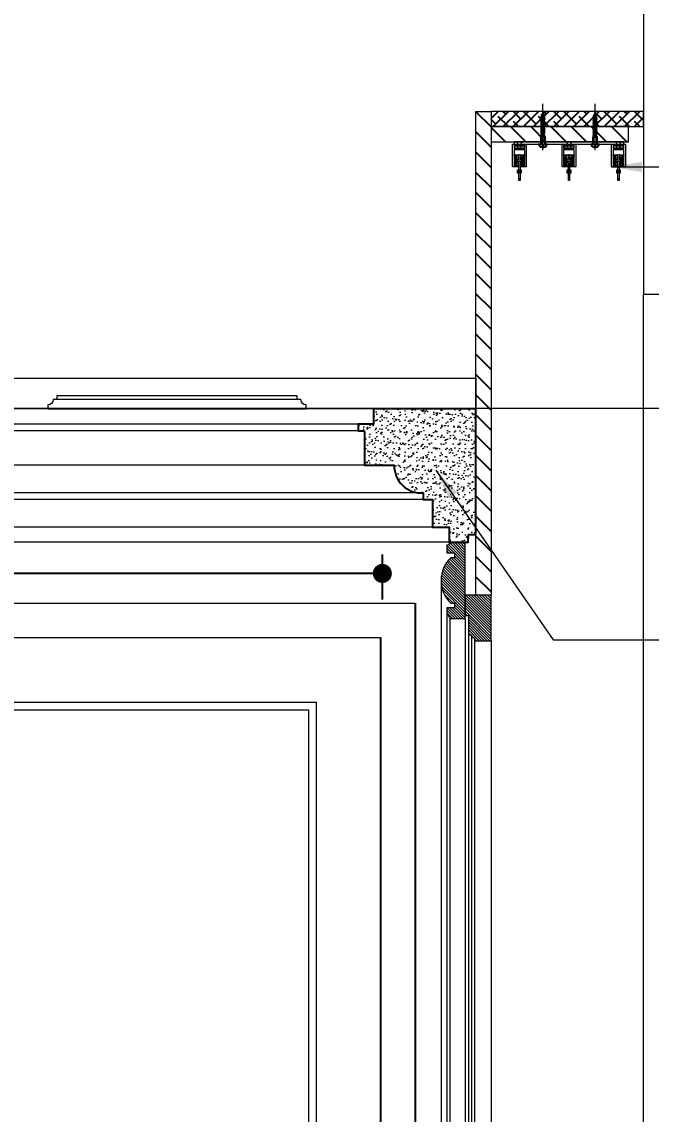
# Model space of a CAD drawing. Header units: millimetres. Extents: x -10942 to 92711, y -16583 to 30009.
# Drawn here: x 66061 to 66887, y 21237 to 22670 of the extents above; entities that cross this region are included whole.
import ezdxf

# ---------------------------------------------------------------- set-up
doc = ezdxf.new("R2010")
doc.units = ezdxf.units.MM
doc.header["$LTSCALE"] = 1000
doc.header["$MEASUREMENT"] = 0
doc.linetypes.add('DASHED', pattern=[0.75, 0.5, -0.25])
doc.linetypes.add('HIDDEN', pattern=[0.375, 0.25, -0.125])
for name, color, linetype in [('8', 8, 'Continuous'), ('A-Hidden', 8, 'HIDDEN'), ('Calliper Gypsum  Elevation', 31, 'Continuous'), ('Calliper gypsum molding plan', 31, 'Continuous'), ('WOOD 01', 34, 'Continuous'), ('WOOD 02', 32, 'Continuous')]:
    doc.layers.add(name, color=color, linetype=linetype)
for name, color, linetype, lineweight in [('A-RNDR-PLST', 1, 'Continuous', 9), ('GRC', 41, 'Continuous', 0), ('ID-NOTES', 3, 'Continuous', 0), ('WOOD HATCH', 32, 'Continuous', 5)]:
    doc.layers.add(name, color=color, linetype=linetype, lineweight=lineweight)
doc.styles.get("Standard").update_dxf_attribs({"font": 'arial.ttf'})
doc.styles.add('ZZ-Dim All', font='romans.shx', dxfattribs={"width": 0.8})
doc.dimstyles.new('chester 25', dxfattribs={"dimscale": 0.25, "dimtxt": 150, "dimasz": 100, "dimexe": 100, "dimexo": 20, "dimgap": 40, "dimtad": 0, "dimdec": 0, "dimzin": 0, "dimdsep": 46, "dimtxsty": 'Standard', "dimblk": 'DOT', "dimcen": 100, "dimclrd": 1, "dimclre": 1, "dimclrt": 3, "dimadec": 0, "dimazin": 0, "dimtfac": 1, "dimtdec": 0, "dimtofl": 0, "dimtmove": 0, "dimatfit": 3, "dimfxl": 1, "dimtolj": 1, "dimtzin": 0, "dimlwd": -1, "dimarcsym": 0})
doc.dimstyles.new('DIM 0200', dxfattribs={"dimscale": 200, "dimtxt": 1, "dimasz": 0.8, "dimexe": 0.5, "dimexo": 1, "dimgap": 0.4, "dimtad": 1, "dimdec": 0, "dimrnd": 10, "dimdsep": 46, "dimtxsty": 'ZZ-Dim All', "dimblk1": 'ARCHTICK', "dimblk2": 'ARCHTICK', "dimsah": 1, "dimcen": 1, "dimdle": 0.5, "dimclrd": 256, "dimclre": 256, "dimclrt": 256, "dimadec": 0, "dimazin": 2, "dimtfac": 1, "dimtdec": 0, "dimtix": 1, "dimtmove": 2, "dimatfit": 2, "dimfxl": 1, "dimfxlon": 1, "dimtolj": 1, "dimtzin": 0, "dimlwd": -1, "dimlwe": -1, "dimarcsym": 0})

# ---------------------------------------------------------------- blocks, each defined once
blk = doc.blocks.new('curtain box 21')
at = {"lineweight": 0}
for p, q in [((3862.1, 3149.7), (3856.5, 3152.3)), ((3924.7, 3149.7), (3930.3, 3152.3)), ((3830.7, 3103.8), (3826, 3103.8)), ((3830.7, 3102.6), (3826, 3102.6)), ((3830.7, 3101.5), (3826, 3101.5)), ((3895.7, 3103.8), (3891, 3103.8)), ((3895.7, 3102.6), (3891, 3102.6)), ((3895.7, 3101.5), (3891, 3101.5)), ((3960.7, 3103.8), (3956, 3103.8)), ((3960.7, 3102.6), (3956, 3102.6)), ((3960.7, 3101.5), (3956, 3101.5))]:
    blk.add_line(p, q, dxfattribs=at)
at = {"color": 1, "lineweight": 0}
for p, q in [((3823.5, 3122.3), (3823.5, 3110.7)), ((3824.5, 3122.3), (3824.5, 3110.7)), ((3832.3, 3122.3), (3832.3, 3110.7)), ((3833.2, 3122.3), (3833.2, 3110.7)), ((3888.5, 3122.3), (3888.5, 3110.7)), ((3889.5, 3122.3), (3889.5, 3110.7)), ((3897.3, 3122.3), (3897.3, 3110.7)), ((3898.2, 3122.3), (3898.2, 3110.7)), ((3953.5, 3122.3), (3953.5, 3110.7)), ((3954.5, 3122.3), (3954.5, 3110.7)), ((3962.3, 3122.3), (3962.3, 3110.7)), ((3963.2, 3122.3), (3963.2, 3110.7))]:
    blk.add_line(p, q, dxfattribs=at)
at = {"color": 4, "lineweight": 0}
for points in [[(3859.2, 3130.5), (3859.2, 3191.5)], [(3927.6, 3130.5), (3927.6, 3191.5)]]:
    blk.add_lwpolyline(points, dxfattribs=at)
at = {"color": 1, "lineweight": 0}
for points in [[(3835.4, 3131), (3821.4, 3131), (3821.4, 3110.7), (3826.4, 3110.7, -1), (3826.4, 3108.7), (3820.4, 3108.7, -0.414214), (3819.4, 3109.7), (3819.4, 3138.7), (3823.4, 3138.7), (3823.4, 3136.7), (3821.4, 3136.7), (3821.4, 3133), (3835.4, 3133), (3835.4, 3136.7), (3833.4, 3136.7), (3833.4, 3138.7), (3837.4, 3138.7), (3837.4, 3109.7, -0.414214), (3836.4, 3108.7), (3830.4, 3108.7, -1), (3830.4, 3110.7), (3835.4, 3110.7)], [(3900.4, 3131), (3886.4, 3131), (3886.4, 3110.7), (3891.4, 3110.7, -1), (3891.4, 3108.7), (3885.4, 3108.7, -0.414214), (3884.4, 3109.7), (3884.4, 3138.7), (3888.4, 3138.7), (3888.4, 3136.7), (3886.4, 3136.7), (3886.4, 3133), (3900.4, 3133), (3900.4, 3136.7), (3898.4, 3136.7), (3898.4, 3138.7), (3902.4, 3138.7), (3902.4, 3109.7, -0.414214), (3901.4, 3108.7), (3895.4, 3108.7, -1), (3895.4, 3110.7), (3900.4, 3110.7)], [(3965.4, 3131), (3951.4, 3131), (3951.4, 3110.7), (3956.4, 3110.7, -1), (3956.4, 3108.7), (3950.4, 3108.7, -0.414214), (3949.4, 3109.7), (3949.4, 3138.7), (3953.4, 3138.7), (3953.4, 3136.7), (3951.4, 3136.7), (3951.4, 3133), (3965.4, 3133), (3965.4, 3136.7), (3963.4, 3136.7), (3963.4, 3138.7), (3967.4, 3138.7), (3967.4, 3109.7, -0.414214), (3966.4, 3108.7), (3960.4, 3108.7, -1), (3960.4, 3110.7), (3965.4, 3110.7)], [(3824.5, 3122.3), (3823.5, 3122.3, 0.414214), (3822.5, 3121.3), (3822.5, 3111.7, 0.414214), (3823.5, 3110.7), (3824.5, 3110.7, 0.414214), (3825.5, 3111.7), (3825.5, 3121.3, 0.414214)], [(3832.3, 3122.3), (3833.2, 3122.3, -0.414214), (3834.2, 3121.3), (3834.2, 3111.7, -0.414214), (3833.2, 3110.7), (3832.3, 3110.7, -0.414214), (3831.3, 3111.7), (3831.3, 3121.3, -0.414214)], [(3889.5, 3122.3), (3888.5, 3122.3, 0.414214), (3887.5, 3121.3), (3887.5, 3111.7, 0.414214), (3888.5, 3110.7), (3889.5, 3110.7, 0.414214), (3890.5, 3111.7), (3890.5, 3121.3, 0.414214)], [(3897.3, 3122.3), (3898.2, 3122.3, -0.414214), (3899.2, 3121.3), (3899.2, 3111.7, -0.414214), (3898.2, 3110.7), (3897.3, 3110.7, -0.414214), (3896.3, 3111.7), (3896.3, 3121.3, -0.414214)], [(3954.5, 3122.3), (3953.5, 3122.3, 0.414214), (3952.5, 3121.3), (3952.5, 3111.7, 0.414214), (3953.5, 3110.7), (3954.5, 3110.7, 0.414214), (3955.5, 3111.7), (3955.5, 3121.3, 0.414214)], [(3962.3, 3122.3), (3963.2, 3122.3, -0.414214), (3964.2, 3121.3), (3964.2, 3111.7, -0.414214), (3963.2, 3110.7), (3962.3, 3110.7, -0.414214), (3961.3, 3111.7), (3961.3, 3121.3, -0.414214)]]:
    blk.add_lwpolyline(points, format="xyb", close=True, dxfattribs=at)
at = {"lineweight": 0}
for points in [[(3965.4, 3141.5), (3821.4, 3141.5), (3821.4, 3138.7), (3965.4, 3138.7)], [(3828.4, 3141.5), (3832.6, 3141.5), (3830.3, 3139.4), (3830.3, 3133.5), (3828.4, 3133.5), (3826.4, 3133.5), (3826.4, 3139.4), (3824.1, 3141.5)], [(3893.4, 3141.5), (3897.6, 3141.5), (3895.3, 3139.4), (3895.3, 3133.5), (3893.4, 3133.5), (3891.4, 3133.5), (3891.4, 3139.4), (3889.1, 3141.5)], [(3958.4, 3141.5), (3962.6, 3141.5), (3960.3, 3139.4), (3960.3, 3133.5), (3958.4, 3133.5), (3956.4, 3133.5), (3956.4, 3139.4), (3954.1, 3141.5)], [(3827.6, 3124.8), (3829.1, 3124.8), (3835.3, 3124.4), (3835.3, 3123.5), (3829.1, 3123.1), (3829.1, 3119.5), (3830.8, 3118.6), (3830.8, 3117.5), (3830.8, 3117.5), (3828.4, 3117.5), (3825.9, 3117.5), (3825.9, 3117.5), (3825.9, 3118.6), (3827.6, 3119.5), (3827.6, 3123.1), (3821.4, 3123.5), (3821.4, 3124.4)], [(3892.6, 3124.8), (3894.1, 3124.8), (3900.3, 3124.4), (3900.3, 3123.5), (3894.1, 3123.1), (3894.1, 3119.5), (3895.8, 3118.6), (3895.8, 3117.5), (3895.8, 3117.5), (3893.4, 3117.5), (3890.9, 3117.5), (3890.9, 3117.5), (3890.9, 3118.6), (3892.6, 3119.5), (3892.6, 3123.1), (3886.4, 3123.5), (3886.4, 3124.4)], [(3957.6, 3124.8), (3959.1, 3124.8), (3965.3, 3124.4), (3965.3, 3123.5), (3959.1, 3123.1), (3959.1, 3119.5), (3960.8, 3118.6), (3960.8, 3117.5), (3960.8, 3117.5), (3958.4, 3117.5), (3955.9, 3117.5), (3955.9, 3117.5), (3955.9, 3118.6), (3957.6, 3119.5), (3957.6, 3123.1), (3951.4, 3123.5), (3951.4, 3124.4)]]:
    blk.add_lwpolyline(points, close=True, dxfattribs=at)
at = {"color": 1, "lineweight": 0}
for points in [[(3823.9, 3138.7), (3832.9, 3138.7), (3832.9, 3136.2), (3823.9, 3136.2)], [(3888.9, 3138.7), (3897.9, 3138.7), (3897.9, 3136.2), (3888.9, 3136.2)], [(3953.9, 3138.7), (3962.9, 3138.7), (3962.9, 3136.2), (3953.9, 3136.2)], [(3821.9, 3136.2), (3834.9, 3136.2), (3834.9, 3133.5), (3821.9, 3133.5)], [(3886.9, 3136.2), (3899.9, 3136.2), (3899.9, 3133.5), (3886.9, 3133.5)], [(3951.9, 3136.2), (3964.9, 3136.2), (3964.9, 3133.5), (3951.9, 3133.5)]]:
    blk.add_lwpolyline(points, close=True, dxfattribs=at)
for points in [[(3827.6, 3091.1), (3827.6, 3100.5), (3826, 3100.5), (3826, 3104.8), (3827.6, 3104.8), (3827.6, 3113.6), (3825.9, 3114.5), (3825.9, 3115.6), (3825.9, 3115.6), (3828.4, 3115.6), (3830.8, 3115.6), (3830.8, 3115.6), (3830.8, 3114.5), (3829.1, 3113.6), (3829.1, 3104.8), (3830.7, 3104.8), (3830.7, 3100.5), (3829.2, 3100.5), (3829.2, 3091.1)], [(3892.6, 3091.1), (3892.6, 3100.5), (3891, 3100.5), (3891, 3104.8), (3892.6, 3104.8), (3892.6, 3113.6), (3890.9, 3114.5), (3890.9, 3115.6), (3890.9, 3115.6), (3893.4, 3115.6), (3895.8, 3115.6), (3895.8, 3115.6), (3895.8, 3114.5), (3894.1, 3113.6), (3894.1, 3104.8), (3895.7, 3104.8), (3895.7, 3100.5), (3894.2, 3100.5), (3894.2, 3091.1)], [(3957.6, 3091.1), (3957.6, 3100.5), (3956, 3100.5), (3956, 3104.8), (3957.6, 3104.8), (3957.6, 3113.6), (3955.9, 3114.5), (3955.9, 3115.6), (3955.9, 3115.6), (3958.4, 3115.6), (3960.8, 3115.6), (3960.8, 3115.6), (3960.8, 3114.5), (3959.1, 3113.6), (3959.1, 3104.8), (3960.7, 3104.8), (3960.7, 3100.5), (3959.2, 3100.5), (3959.2, 3091.1)]]:
    blk.add_lwpolyline(points, dxfattribs=at)
at = {"lineweight": 0}
for points in [[(3827.9, 3093.5), (3828.9, 3093.5, -0.414214), (3829.2, 3093.2), (3829.2, 3091.1, -0.414214), (3828.9, 3090.8), (3827.9, 3090.8, -0.414214), (3827.6, 3091.1), (3827.6, 3093.2, -0.414214)], [(3892.9, 3093.5), (3893.9, 3093.5, -0.414214), (3894.2, 3093.2), (3894.2, 3091.1, -0.414214), (3893.9, 3090.8), (3892.9, 3090.8, -0.414214), (3892.6, 3091.1), (3892.6, 3093.2, -0.414214)], [(3957.9, 3093.5), (3958.9, 3093.5, -0.414214), (3959.2, 3093.2), (3959.2, 3091.1, -0.414214), (3958.9, 3090.8), (3957.9, 3090.8, -0.414214), (3957.6, 3091.1), (3957.6, 3093.2, -0.414214)]]:
    blk.add_lwpolyline(points, format="xyb", close=True, dxfattribs=at)
blk = doc.blocks.new('curtain track_3')
for p, q in [((52828.2, -34660.4), (52822.6, -34657.8)), ((52828.2, -34662.8), (52822.6, -34660.2)), ((52828.2, -34665.2), (52822.6, -34662.6)), ((52828.2, -34667.7), (52822.6, -34665.1)), ((52828.2, -34657.9), (52823, -34655.5)), ((52827.5, -34655.2), (52823.8, -34653.5)), ((52896.5, -34660.4), (52890.9, -34657.8)), ((52896.5, -34662.8), (52890.9, -34660.2)), ((52896.5, -34665.2), (52890.9, -34662.6)), ((52896.5, -34667.7), (52890.9, -34665.1)), ((52896.5, -34657.9), (52891.3, -34655.5)), ((52895.9, -34655.2), (52892.2, -34653.5)), ((52828.2, -34670.1), (52822.6, -34667.5)), ((52828.2, -34672.5), (52822.6, -34669.9)), ((52828.2, -34672.5), (52822.6, -34669.9)), ((52828.2, -34674.9), (52822.6, -34672.3)), ((52828.2, -34677.4), (52822.6, -34674.8)), ((52828.2, -34679.8), (52822.6, -34677.2)), ((52828.2, -34679.8), (52822.6, -34677.2)), ((52896.5, -34670.1), (52890.9, -34667.5)), ((52896.5, -34672.5), (52890.9, -34669.9)), ((52896.5, -34672.5), (52890.9, -34669.9)), ((52896.5, -34674.9), (52890.9, -34672.3)), ((52896.5, -34677.4), (52890.9, -34674.8)), ((52896.5, -34679.8), (52890.9, -34677.2)), ((52896.5, -34679.8), (52890.9, -34677.2)), ((52828.2, -34684.6), (52822.6, -34682.1)), ((52896.5, -34684.6), (52890.9, -34682.1))]:
    blk.add_line(p, q)
for points in [[(52823.6, -34683.9), (52823.6, -34659, -0.149778), (52825.3, -34653.3, 1.883636)], [(52827.1, -34683.9), (52827.1, -34659, 0.149778), (52825.3, -34653.3, -1.883636)], [(52891.9, -34683.9), (52891.9, -34659, -0.149778), (52893.7, -34653.3, 1.883636)], [(52895.4, -34683.9), (52895.4, -34659, 0.149778), (52893.7, -34653.3, -1.883636)]]:
    blk.add_lwpolyline(points, format="xyb")
at = {"color": 4}
for points in [[(52825.3, -34695.1), (52825.8, -34695.1), (52825.8, -34697.7, 0.38819), (52830.5, -34693.3), (52827.8, -34693.3), (52827.8, -34683.9), (52825.3, -34683.9), (52822.8, -34683.9), (52822.8, -34693.3), (52820.1, -34693.3, 0.38819), (52824.8, -34697.7), (52824.8, -34695.1)], [(52893.7, -34695.1), (52894.2, -34695.1), (52894.2, -34697.7, 0.38819), (52898.9, -34693.3), (52896.1, -34693.3), (52896.1, -34683.9), (52893.7, -34683.9), (52891.2, -34683.9), (52891.2, -34693.3), (52888.4, -34693.3, 0.38819), (52893.1, -34697.7), (52893.1, -34695.1)]]:
    blk.add_lwpolyline(points, format="xyb", close=True, dxfattribs=at)
at = {"extrusion": (0, 0, -1), "zscale": -1}
blk.add_blockref('curtain box 21', (-56752.9, -37831.9), dxfattribs=at)
blk = doc.blocks.new('_Dot')
at = {"color": 0, "linetype": 'ByBlock', "lineweight": -2}
blk.add_line((-0.5, 0), (-1, 0), dxfattribs=at)
at = {"color": 0, "linetype": 'ByBlock', "const_width": 0.5}
blk.add_lwpolyline([(-0.25, 0, 1), (0.25, 0, 1)], format="xyb", close=True, dxfattribs=at)
blk = doc.blocks.new('*D166')
at = {"color": 1, "lineweight": -2, "transparency": 16777216}
for p, q in [((63508.8, 21912.1), (63508.8, 21971.2)), ((66533.7, 21912.1), (66533.7, 21971.2))]:
    blk.add_line(p, q, dxfattribs=at)
at = {"color": 1, "transparency": 16777216}
for p, q in [((63533.8, 21946.2), (64955.1, 21946.2)), ((66508.7, 21946.2), (65087.4, 21946.2))]:
    blk.add_line(p, q, dxfattribs=at)
at = {"layer": 'Defpoints', "color": 0, "transparency": 16777216}
for p in [(66533.7, 21946.2), (63508.8, 21907.1, 0), (66533.7, 21907.1, 0)]:
    blk.add_point(p, dxfattribs=at)
at = {"color": 1, "transparency": 16777216, "xscale": 25, "yscale": 25, "zscale": 25, "rotation": 179.9999999966649}
blk.add_blockref('_Dot', (63508.8, 21946.2), dxfattribs=at)
at = {"color": 1, "transparency": 16777216, "xscale": 25, "yscale": 25, "zscale": 25}
blk.add_blockref('_Dot', (66533.7, 21946.2), dxfattribs=at)
at = {"color": 3, "transparency": 16777216, "insert": (65021.3, 21946.2), "char_height": 37.5, "attachment_point": 5, "rotation": 360}
blk.add_mtext('\\A1;3025', dxfattribs=at)
blk = doc.blocks.new('_ARCHTICK')
at = {"color": 0, "linetype": 'ByBlock', "const_width": 0.15}
blk.add_lwpolyline([(-0.5, -0.5), (0.5, 0.5)], dxfattribs=at)

msp = doc.modelspace()

# ---------------------------------------------------------------- hatches: boundary and pattern name
at = {"layer": '8'}
h = msp.add_hatch(dxfattribs=at)
h.set_pattern_fill('ANSI31', color=256, scale=150, style=0)
h.set_pattern_definition([(135, (438324.888, -108691.449), (13.25825215, 13.25825215), [])])
h.paths.add_polyline_path([(66676.6, 21917.8), (66656.6, 21917.8), (66656.6, 22552.1), (66676.6, 22552.1)])
h = msp.add_hatch(dxfattribs=at)
h.set_pattern_fill('ANSI38', color=256, scale=75, style=0)
h.set_pattern_definition([(45, (-290534.614, -95237.583), (-6.62912607, 6.62912607), []), (135, (-290534.614, -95237.583), (-19.88737822, 6.62912607), [23.4375, -14.0625])])
h.paths.add_polyline_path([(66676.6, 22552.1), (66676.6, 22532.1), (66876.6, 22532.1), (66876.6, 22552.1)])
h = msp.add_hatch(dxfattribs=at)
h.set_pattern_fill('ANSI31', color=256, scale=150, style=0)
h.set_pattern_definition([(135, (438091.516, -108591.449), (13.25825215, 13.25825215), [])])
h.paths.add_polyline_path([(66676.6, 22532.1), (66676.6, 22512.1), (66856.6, 22512.1), (66856.6, 22532.1)])
at = {"layer": 'GRC', "lineweight": 0}
h = msp.add_hatch(dxfattribs=at)
h.set_pattern_fill('AR-SAND', color=256, scale=6)
h.set_pattern_definition([(142.5, (65685.116, 28989.303), (0.37796, 11.560943), [0, -9.12, 0, -10.2, 0, -9.75]), (172.5, (65685.116, 28989.303), (-10.61866, 16.932876), [0, -4.92, 0, -8.22, 0, -3.15]), (212.5, (65692.496, 28989.303), (-18.684851, 0.033954), [0, -3, 0, -10.8, 0, -14.1]), (222.5, (65692.496, 28989.303), (-18.03676, 5.266053), [0, -1.5, 0, -7.08, 0, -8.1])])
h.paths.add_polyline_path([(66521.9, 22162.1), (66656.5, 22162.1), (66656.5, 21997.1), (66646.6, 21997.1), (66646.5, 21987.1), (66621.4, 21987.1), (66621.4, 22006.9), (66599.5, 22006.9), (66599.5, 22043.1), (66587.5, 22043.1), (66587.5, 22051.7, -0.439979), (66549.3, 22088.1), (66510.5, 22088.1), (66510.5, 22130.6, 0.415481), (66507.8, 22133.4), (66501.9, 22133.4), (66501.9, 22142.1), (66521.9, 22142.1)])
at = {"layer": 'WOOD HATCH', "lineweight": 0}
h = msp.add_hatch(dxfattribs=at)
h.set_pattern_fill('ANSI31', color=256, scale=20, angle=-270)
h.set_pattern_definition([(315, (68507.4415, 42169.6675), (1.76776695, 1.76776695), [])])
edge = h.paths.add_edge_path()
edge.add_arc((66652.1, 21937.2), 41.3, -179.7858, -133.786)
edge.add_line((66623.5, 21907.4), (66628.5, 21907.4))
edge.add_line((66628.5, 21907.4), (66628.5, 21901.1))
edge.add_line((66628.5, 21901.1), (66618.5, 21901.1))
edge.add_line((66618.5, 21901.1), (66618.5, 21891.1))
edge.add_arc((66617.3, 21885.9), 5.31, -347.2031, -282.7759, ccw=False)
edge.add_line((66622.5, 21887.1), (66642.5, 21887.1))
edge.add_line((66642.5, 21887.1), (66642.5, 21937.1))
edge.add_line((66642.5, 21937.1), (66642.5, 21987.1))
edge.add_line((66642.5, 21987.1), (66622.5, 21987.1))
edge.add_arc((66617.3, 21988.2), 5.31, -437.2241, -372.7969, ccw=False)
edge.add_line((66618.5, 21983.1), (66618.5, 21973.1))
edge.add_line((66618.5, 21973.1), (66628.5, 21973.1))
edge.add_line((66628.5, 21973.1), (66628.5, 21966.7))
edge.add_line((66628.5, 21966.7), (66623.5, 21966.7))
edge.add_arc((66652.1, 21936.9), 41.3, -226.214, -180.2142)
h = msp.add_hatch(dxfattribs=at)
h.set_pattern_fill('ANSI31', color=256, scale=20, angle=-270)
h.set_pattern_definition([(135, (66100.446, -21443.6496), (-1.76776695, -1.76776695), [])])
edge = h.paths.add_edge_path()
edge.add_line((66646.6, 21891.1), (66646.6, 21865.8))
edge.add_line((66646.6, 21865.8), (66650.6, 21865.8))
edge.add_arc((66654.2, 21865.4), 3.63, 173.9072, 275.9049)
edge.add_line((66654.6, 21861.8), (66654.6, 21857.8))
edge.add_line((66654.6, 21857.8), (66676.6, 21857.8))
edge.add_line((66676.6, 21857.8), (66676.6, 21917.8))
edge.add_line((66676.6, 21917.8), (66642.5, 21917.8))
edge.add_line((66642.5, 21917.8), (66642.5, 21891.1))
edge.add_line((66642.5, 21891.1), (66646.6, 21891.1))

# ---------------------------------------------------------------- linework, layer by layer
at = {"color": 1, "elevation": 0}
msp.add_lwpolyline([(66656.6, 21997.1), (66656.6, 22162.1), (66521.9, 22162.1), (66521.9, 22142.1), (66501.9, 22142.1), (66501.9, 22133.4), (66507.8, 22133.4, -0.415481), (66510.5, 22130.6), (66510.5, 22088.1), (66549.3, 22088.1, 0.439979), (66587.5, 22051.7), (66587.5, 22043.1), (66599.5, 22043.1), (66599.5, 22006.9), (66621.4, 22006.9), (66621.4, 21987.1), (66646.5, 21987.1), (66646.6, 21997.1), (66656.6, 21997.1)], format="xyb", dxfattribs=at)
at = {"layer": 'A-Hidden', "linetype": 'DASHED', "lineweight": 0, "ltscale": 10}
msp.add_line((69234.9, 22162.6, 0), (59975, 22162.6, 0), dxfattribs=at)
at = {"layer": 'A-RNDR-PLST', "color": 1, "ltscale": 0.03}
for p in [(66876.6, 23012.1, 0), (66896.6, 22312.1, 0), (66876.6, 18862.1, 0)]:
    msp.add_line(p, (66876.6, 22312.1, 0), dxfattribs=at)
at = {"layer": 'Calliper gypsum molding plan'}
for p, q in [((66576.6, 21907.1, 0), (66576.6, 19122.1, 0)), ((66531.6, 19167.1, 0), (66531.6, 21862.1, 0))]:
    msp.add_line(p, q, dxfattribs=at)
at = {"layer": 'GRC', "lineweight": 0}
for p, q in [((66094.5, 22162.1, 0), (66433.9, 22162.1, 0)), ((66421.9, 22174.1, 0), (66106.6, 22174.1, 0)), ((66501.9, 22142.1, 0), (60896.5, 22142.1, 0)), ((66501.9, 22133.4, 0), (60896.5, 22133.4, 0)), ((66510.5, 22088.1, 0), (60896.5, 22088.1, 0)), ((66587.5, 22051.7, 0), (60896.5, 22051.7, 0)), ((66587.5, 22043.1, 0), (60896.5, 22043.1, 0)), ((66599.5, 22006.9, 0), (60896.5, 22006.9, 0)), ((66621.4, 21987.1, 0), (60896.5, 21987.1, 0))]:
    msp.add_line(p, q, dxfattribs=at)
at = {"layer": 'GRC', "color": 1, "elevation": 0}
msp.add_lwpolyline([(66026.6, 22647.1), (66026.6, 22202.1), (66656.6, 22202.1), (66656.6, 22162.1), (66461.9, 22162.1), (66461.9, 22162.1), (66461.9, 22162.1), (66433.9, 22162.1), (66433.9, 22167.1, -0.413614), (66426.9, 22174.1), (66421.9, 22174.1), (66421.9, 22179.1), (66106.6, 22179.1), (66106.6, 22174.1), (66101.6, 22174.1, -0.413614), (66094.5, 22167.1), (66094.5, 22162.1), (66018.6, 22162.1), (66018.6, 22162.1), (66018.6, 22167.1, -0.413614), (66011.6, 22174.1), (66006.6, 22174.1), (66006.6, 22596.6)], format="xyb", dxfattribs=at)
at = {"layer": 'GRC', "color": 1, "lineweight": 0, "elevation": 0}
msp.add_lwpolyline([(66676.6, 21917.8), (66656.6, 21917.8), (66656.6, 22552.1), (66676.6, 22552.1)], close=True, dxfattribs=at)
for points in [[(66676.6, 22552.1), (66676.6, 22532.1), (66876.6, 22532.1), (66876.6, 22552.1), (66676.6, 22552.1)], [(66676.6, 22532.1), (66676.6, 22512.1), (66856.6, 22512.1), (66856.6, 22532.1), (66676.6, 22532.1)]]:
    msp.add_lwpolyline(points, dxfattribs=at)
at = {"layer": 'GRC', "lineweight": 0, "elevation": 0}
for points in [[(66576.5, 19121.8), (65783.5, 19122.1), (65783.5, 21907.1), (66576.5, 21907.1)], [(66531.5, 19167.1), (65828.5, 19167.1), (65828.5, 21862.1), (66531.5, 21862.1)], [(66446.8, 19251.8), (65913.3, 19251.8), (65913.3, 21777.3), (66446.8, 21777.3)], [(66436.8, 19261.8), (65923.3, 19261.8), (65923.3, 21767.3), (66436.8, 21767.3)]]:
    msp.add_lwpolyline(points, close=True, dxfattribs=at)
at = {"layer": 'WOOD 01', "lineweight": 0, "ltscale": 500}
for p, q in [((66610.7, 21937.1, 0), (66610.7, 19067.1, 0)), ((66618.5, 21891.1, 0), (66618.5, 19067.1, 0)), ((66622.5, 21887.1, 0), (66622.5, 19067.1, 0)), ((66642.5, 21887.1, 0), (66642.5, 19067.1, 0)), ((66646.6, 21865.8, 0), (66646.6, 19067.1, 0)), ((66650.6, 21865.8, 0), (66650.6, 19067.1, 0)), ((66654.6, 21857.8, 0), (66654.6, 19067.1, 0)), ((66676.6, 21857.8, 0), (66676.6, 19067.1, 0))]:
    msp.add_line(p, q, dxfattribs=at)
at = {"layer": 'WOOD 02', "lineweight": 0, "elevation": 0}
msp.add_lwpolyline([(66610.7, 21937.1, 0.203451), (66623.5, 21907.4), (66628.5, 21907.4), (66628.5, 21901.1), (66618.5, 21901.1), (66618.5, 21891.1, -0.288763), (66622.5, 21887.1), (66642.5, 21887.1), (66642.5, 21937.1), (66642.5, 21987.1), (66622.5, 21987.1, -0.288763), (66618.5, 21983.1), (66618.5, 21973.1), (66628.5, 21973.1), (66628.5, 21966.7), (66623.5, 21966.7, 0.203451)], format="xyb", close=True, dxfattribs=at)
at = {"layer": 'WOOD HATCH', "lineweight": 0, "elevation": 0}
msp.add_lwpolyline([(66646.6, 21891.1), (66646.6, 21865.8), (66650.6, 21865.8, 0.476963), (66654.6, 21861.8), (66654.6, 21861.8), (66654.6, 21857.8), (66676.6, 21857.8), (66676.6, 21917.8), (66676.6, 21917.8), (66642.5, 21917.8), (66642.5, 21891.1), (66646.6, 21891.1)], format="xyb", dxfattribs=at)

# ---------------------------------------------------------------- block references
at = {"layer": 'Calliper Gypsum  Elevation', "lineweight": 0, "xscale": -1}
msp.add_blockref('curtain track_3', (119638.2, 57202.5, 0), dxfattribs=at)

# ---------------------------------------------------------------- dimensions: what is measured, and where the dimension line sits
dim = msp.add_linear_dim(base=(66533.7, 21946.2, 0), p1=(63508.8, 21907.1, 0), p2=(66533.7, 21907.1, 0), angle=180, dimstyle='chester 25', override={"dimtmove": 1})
dim.commit()
dim.dimension.update_dxf_attribs({"geometry": '*D166', "text_midpoint": (65021.3, 21946.2, 0)})

# ---------------------------------------------------------------- leaders
at = {"layer": 'ID-NOTES'}
for points in [[(66834.3, 22479.3, 0), (67697.5, 22479.3, 0)], [(66603.8, 22081.6, 0), (66758, 21858.9, 0), (67751.7, 21858.9, 0)]]:
    msp.add_leader(points, dimstyle='DIM 0200', override={"dimasz": 0.2, "dimtad": 0, "dimclrd": 8}, dxfattribs=at)

doc.saveas('drawing.dxf')
